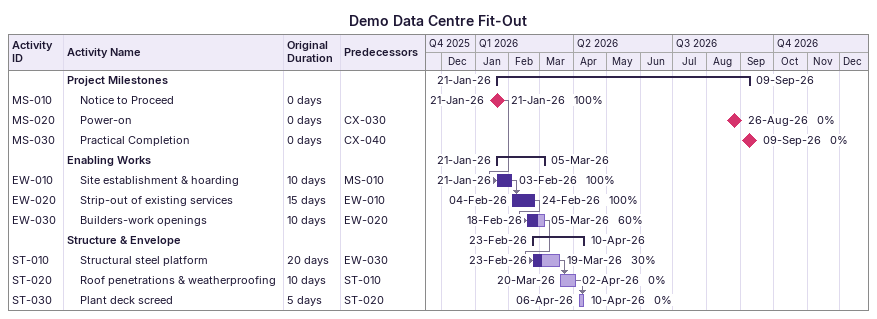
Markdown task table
Demo Data Centre Fit-Out

| ID | Level | Task | Original duration | Start | Finish | Predecessors | % complete |
|---|---|---|---|---|---|---|---|
|  | 1 | **Project Milestones** |  | 2026-01-21 | 2026-09-09 |  |  |
| MS-010 | 2 | Notice to Proceed | 0d | 2026-01-21 | 2026-01-21 |  | 100 |
| MS-020 | 2 | Power-on | 0d | 2026-08-26 | 2026-08-26 | CX-030 | 0 |
| MS-030 | 2 | Practical Completion | 0d | 2026-09-09 | 2026-09-09 | CX-040 | 0 |
|  | 1 | **Enabling Works** |  | 2026-01-21 | 2026-03-05 |  |  |
| EW-010 | 2 | Site establishment & hoarding | 10d | 2026-01-21 | 2026-02-03 | MS-010 | 100 |
| EW-020 | 2 | Strip-out of existing services | 15d | 2026-02-04 | 2026-02-24 | EW-010 | 100 |
| EW-030 | 2 | Builders-work openings | 10d | 2026-02-18 | 2026-03-05 | EW-020 | 60 |
|  | 1 | **Structure & Envelope** |  | 2026-02-23 | 2026-04-10 |  |  |
| ST-010 | 2 | Structural steel platform | 20d | 2026-02-23 | 2026-03-19 | EW-030 | 30 |
| ST-020 | 2 | Roof penetrations & weatherproofing | 10d | 2026-03-20 | 2026-04-02 | ST-010 | 0 |
| ST-030 | 2 | Plant deck screed | 5d | 2026-04-06 | 2026-04-10 | ST-020 | 0 |
